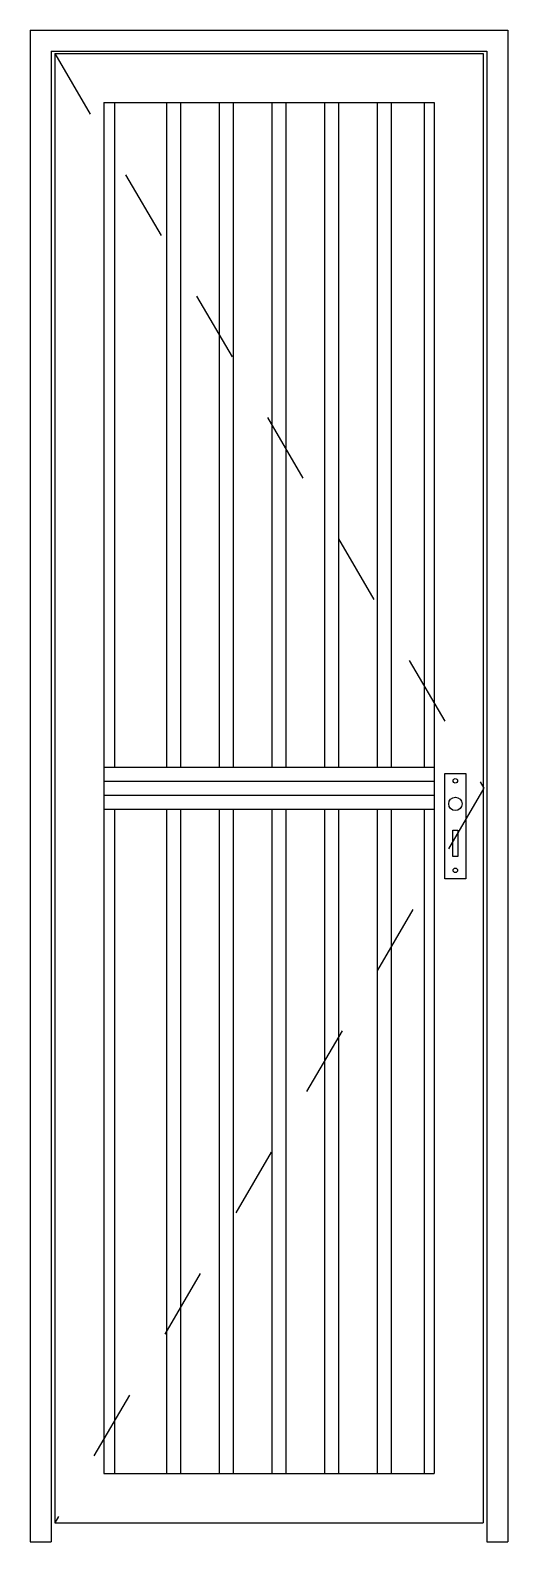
# Model space of a CAD drawing. Header units: millimetres. Extents: x 14.52 to 15.2, y 1341.04 to 1343.19.
import ezdxf

# ---------------------------------------------------------------- set-up
doc = ezdxf.new("R2010")
doc.units = ezdxf.units.MM
doc.header["$LTSCALE"] = 0.5
doc.linetypes.add('HIDDEN2', pattern=[0.1875, 0.125, -0.0625])
doc.layers.add('Gravia_Portas', color=1, linetype='Continuous')
doc.layers.add('Gravia_Portas_hidden2', color=1, linetype='HIDDEN2')

msp = doc.modelspace()

# ---------------------------------------------------------------- linework, layer by layer
at = {"layer": 'Gravia_Portas', "color": 2}
for p, q in [((14.5246, 1343.1919), (15.2046, 1343.1919)), ((14.5246, 1343.1919), (14.5246, 1341.0419)), ((15.2046, 1343.1919), (15.2046, 1341.0419))]:
    msp.add_line(p, q, dxfattribs=at)
at = {"layer": 'Gravia_Portas'}
for p, q in [((14.5546, 1343.1619), (15.1746, 1343.1619)), ((14.5546, 1343.1619), (14.5546, 1341.0419)), ((14.5596, 1343.1589), (15.1696, 1343.1589)), ((14.5596, 1343.1589), (14.5596, 1341.0689)), ((15.1696, 1343.1589), (15.1696, 1341.0689)), ((15.1746, 1343.1619), (15.1746, 1341.0419)), ((14.6296, 1343.0889), (15.0996, 1343.0889)), ((14.6296, 1343.0889), (14.6296, 1341.1389)), ((14.6296, 1343.0889), (14.6296, 1341.1389)), ((14.6446, 1343.0889), (14.6446, 1342.1439)), ((14.7188, 1343.0889), (14.7188, 1342.1439)), ((14.7388, 1343.0889), (14.7388, 1342.1439)), ((14.7938, 1343.0889), (14.7938, 1342.1439)), ((14.8138, 1343.0889), (14.8138, 1342.1439)), ((14.8688, 1343.0889), (14.8688, 1342.1439)), ((14.8888, 1343.0889), (14.8888, 1342.1439)), ((14.9438, 1343.0889), (14.9438, 1342.1439)), ((14.9638, 1343.0889), (14.9638, 1342.1439)), ((15.0188, 1343.0889), (15.0188, 1342.1439)), ((15.0388, 1343.0889), (15.0388, 1342.1439)), ((15.0856, 1343.0889), (15.0856, 1342.1439)), ((15.0996, 1343.0889), (15.0996, 1341.1389)), ((14.6296, 1342.1439), (15.0996, 1342.1439)), ((14.6296, 1342.1239), (15.0996, 1342.1239)), ((15.115, 1342.1349), (15.145, 1342.1349)), ((15.115, 1341.9849), (15.115, 1342.1349)), ((15.145, 1342.1349), (15.145, 1341.9849)), ((14.6296, 1342.1039), (15.0996, 1342.1039)), ((14.6296, 1342.0839), (15.0996, 1342.0839)), ((14.6446, 1342.0839), (14.6446, 1341.1389)), ((14.7188, 1342.0839), (14.7188, 1341.1389)), ((14.7388, 1342.0839), (14.7388, 1341.1389)), ((14.7938, 1342.0839), (14.7938, 1341.1389)), ((14.8138, 1342.0839), (14.8138, 1341.1389)), ((14.8688, 1342.0839), (14.8688, 1341.1389)), ((14.8888, 1342.0839), (14.8888, 1341.1389)), ((14.9438, 1342.0839), (14.9438, 1341.1389)), ((14.9638, 1342.0839), (14.9638, 1341.1389)), ((15.0188, 1342.0839), (15.0188, 1341.1389)), ((15.0388, 1342.0839), (15.0388, 1341.1389)), ((15.0856, 1342.0839), (15.0856, 1341.1389)), ((15.1266, 1342.0168), (15.1266, 1342.0543)), ((15.1266, 1342.0543), (15.1334, 1342.0543)), ((15.1334, 1342.0543), (15.1334, 1342.0168)), ((15.1334, 1342.0168), (15.1266, 1342.0168)), ((15.145, 1341.9849), (15.115, 1341.9849)), ((14.6296, 1341.1389), (15.0996, 1341.1389)), ((14.5596, 1341.0689), (15.1696, 1341.0689)), ((14.5246, 1341.0419), (14.5546, 1341.0419)), ((15.1746, 1341.0419), (15.2046, 1341.0419))]:
    msp.add_line(p, q, dxfattribs=at)
for centre, radius in [((15.1299, 1342.1243), 0.00318), ((15.13, 1342.0914), 0.00955), ((15.1299, 1341.997), 0.00318)]:
    msp.add_circle(centre, radius, dxfattribs=at)
at = {"layer": 'Gravia_Portas_hidden2'}
for p, q in [((14.5596, 1343.1589), (15.1706, 1342.1139)), ((15.1706, 1342.1139), (14.5596, 1341.0689))]:
    msp.add_line(p, q, dxfattribs=at)

doc.saveas('drawing.dxf')
